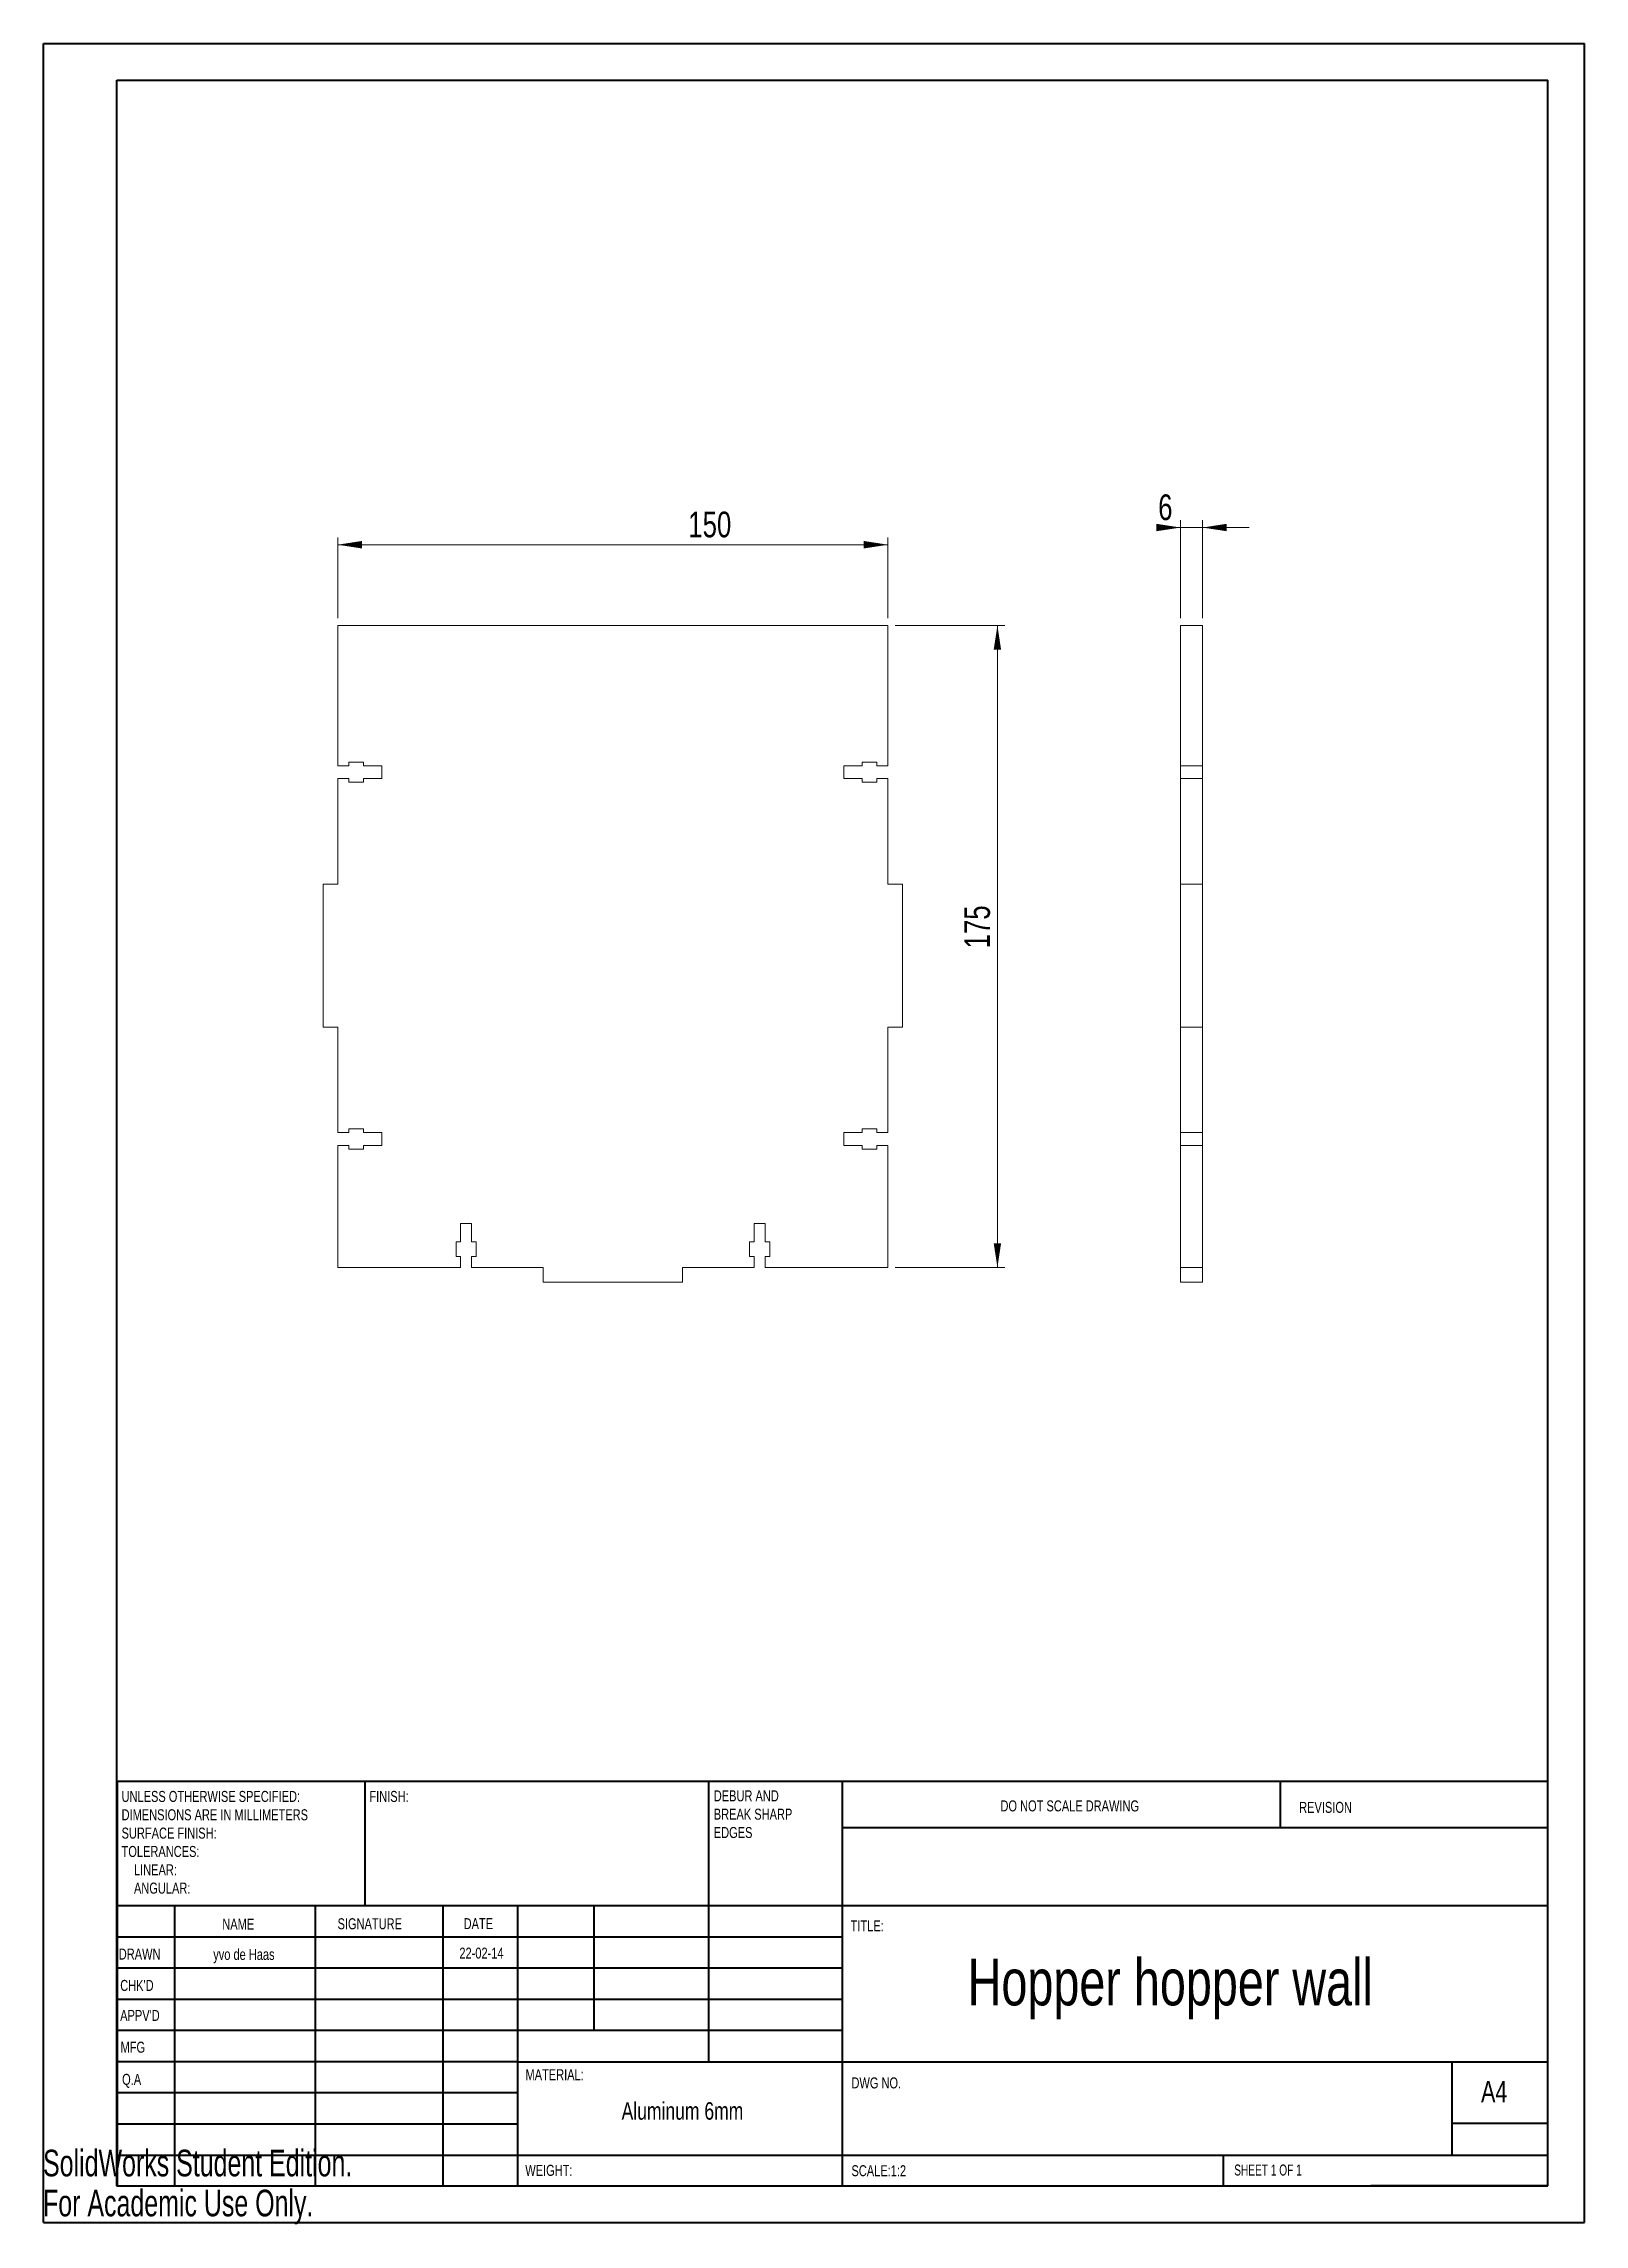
# Model space of a CAD drawing. Header units: millimetres. Extents: x 0 to 210, y 0 to 297.
import ezdxf

# ---------------------------------------------------------------- set-up
doc = ezdxf.new("R2010")
doc.units = ezdxf.units.MM
doc.styles.add('SLDTEXTSTYLE0', font='TXT', dxfattribs={"width": 0.75})
doc.styles.add('SLDTEXTSTYLE1', font='TXT', dxfattribs={"width": 0.6875})
doc.styles.add('SLDTEXTSTYLE2', font='TXT', dxfattribs={"width": 0.7})
doc.dimstyles.new('SLDDIMSTYLE0', dxfattribs={"dimtxt": 3.5, "dimasz": 3.302, "dimexe": 0, "dimexo": 0.0625, "dimgap": 0.875, "dimtad": 1, "dimlfac": 2, "dimrnd": 1e-09, "dimzin": 12, "dimdsep": 46, "dimtxsty": 'SLDTEXTSTYLE0', "dimsah": 1, "dimcen": 0.09, "dimadec": 0, "dimazin": 3, "dimtfac": 1, "dimtofl": 0, "dimtmove": 0, "dimatfit": 3, "dimfxl": 0, "dimfrac": 2, "dimtolj": 1, "dimtzin": 12, "dimarcsym": 0})
doc.dimstyles.new('SLDDIMSTYLE1', dxfattribs={"dimtxt": 3.5, "dimasz": 3.302, "dimexe": 0, "dimexo": 0.0625, "dimgap": 0.875, "dimtad": 1, "dimlfac": 2, "dimrnd": 1e-09, "dimzin": 12, "dimdsep": 46, "dimtxsty": 'SLDTEXTSTYLE0', "dimsah": 1, "dimcen": 0.09, "dimadec": 0, "dimazin": 3, "dimtfac": 1, "dimtmove": 0, "dimatfit": 0, "dimfxl": 0, "dimfrac": 2, "dimtolj": 1, "dimtzin": 12, "dimarcsym": 0})

# ---------------------------------------------------------------- blocks, each defined once
blk = doc.blocks.new('SW_NOTE_0')
at = {"color": 0, "linetype": 'Continuous', "lineweight": 0, "char_height": 1.5, "attachment_point": 1, "style": 'SLDTEXTSTYLE0'}
for s, insert in [('DEBUR AND', (0, 1.93)), ('BREAK SHARP', (0, -0.57)), ('EDGES', (0, -3.07))]:
    blk.add_mtext(s, dxfattribs=dict(at, insert=insert))
blk = doc.blocks.new('SW_NOTE_1')
at = {"color": 0, "linetype": 'Continuous', "lineweight": 0, "char_height": 1.5, "attachment_point": 1, "style": 'SLDTEXTSTYLE0'}
for s, insert in [('UNLESS OTHERWISE SPECIFIED:', (0, 1.93)), ('DIMENSIONS ARE IN MILLIMETERS', (0, -0.57)), ('TOLERANCES:', (0, -5.57)), ('SURFACE FINISH:', (0, -3.07)), ('LINEAR:', (1.69, -8.07)), ('ANGULAR:', (1.69, -10.57))]:
    blk.add_mtext(s, dxfattribs=dict(at, insert=insert))
blk = doc.blocks.new('_D')
at = {"color": 7, "linetype": 'Continuous', "lineweight": 0}
for p, q in [((40.16, 218.9), (40.16, 229.91)), ((115.16, 228.91), (40.16, 228.91)), ((115.16, 218.9), (115.16, 229.91))]:
    blk.add_line(p, q, dxfattribs=at)
for points in [[(40.16, 228.91), (43.47, 228.4), (43.47, 229.42)], [(115.16, 228.91), (111.86, 229.42), (111.86, 228.4)]]:
    blk.add_solid(points, dxfattribs=at)
at = {"color": 7, "linetype": 'Continuous', "lineweight": 0, "insert": (87.95, 233.42, 1.55), "char_height": 3.5, "attachment_point": 1, "style": 'SLDTEXTSTYLE0'}
blk.add_mtext('150', dxfattribs=at)
blk = doc.blocks.new('_D_1')
at = {"color": 7, "linetype": 'Continuous', "lineweight": 0}
for p, q in [((116.16, 217.9), (131.08, 217.9)), ((130.08, 217.9), (130.08, 130.4)), ((116.16, 130.4), (131.08, 130.4))]:
    blk.add_line(p, q, dxfattribs=at)
for points in [[(130.08, 217.9), (129.57, 214.6), (130.58, 214.6)], [(130.08, 130.4), (130.58, 133.7), (129.57, 133.7)]]:
    blk.add_solid(points, dxfattribs=at)
at = {"color": 7, "linetype": 'Continuous', "lineweight": 0, "insert": (125.56, 173.89, 1.55), "char_height": 3.5, "attachment_point": 1, "rotation": 90, "style": 'SLDTEXTSTYLE0'}
blk.add_mtext('175', dxfattribs=at)
blk = doc.blocks.new('_D_2')
at = {"color": 7, "linetype": 'Continuous', "lineweight": 0}
for p, q in [((155.04, 218.9), (155.04, 232.25)), ((158.04, 218.9), (158.04, 232.25)), ((155.04, 231.25), (151.99, 231.25)), ((158.04, 231.25), (155.04, 231.25)), ((158.04, 231.25), (164.39, 231.25))]:
    blk.add_line(p, q, dxfattribs=at)
for points in [[(155.04, 231.25), (151.73, 231.76), (151.73, 230.75)], [(158.04, 231.25), (161.34, 230.75), (161.34, 231.76)]]:
    blk.add_solid(points, dxfattribs=at)
at = {"color": 7, "linetype": 'Continuous', "lineweight": 0, "insert": (151.99, 235.77, 0.05), "char_height": 3.5, "attachment_point": 1, "style": 'SLDTEXTSTYLE0'}
blk.add_mtext('6', dxfattribs=at)

msp = doc.modelspace()

# ---------------------------------------------------------------- linework, layer by layer
at = {"color": 7, "linetype": 'Continuous', "lineweight": 40}
for p, q in [((0.0788, 0.2148), (0.0788, 297.2148)), ((0.0788, 297.2148), (210.0788, 297.2148)), ((210.0788, 0.2148), (210.0788, 297.2148)), ((210.0788, 292.2148), (210.0788, 297.2148)), ((10.0788, 292.2148), (205.0788, 292.2148)), ((10.0788, 5.2148), (10.0788, 292.2148)), ((205.0788, 5.2148), (205.0788, 292.2148)), ((10.1108, 60.3709), (205.0788, 60.3709)), ((10.1108, 60.3709), (10.1108, 5.1209)), ((43.9108, 43.3709), (43.9108, 60.3709)), ((90.7108, 60.3709), (90.7108, 22.1209)), ((108.9108, 60.3709), (108.9108, 5.1209)), ((168.6788, 54.0898), (168.6788, 60.4648)), ((205.0788, 53.9959), (108.9108, 53.9959)), ((205.0788, 43.3709), (10.1108, 43.3709)), ((17.9108, 43.3709), (17.9108, 5.1209)), ((37.1018, 43.3709), (37.1018, 5.1209)), ((54.5097, 43.3709), (54.5097, 5.1209)), ((64.7108, 5.1209), (64.7108, 43.3709)), ((75.1108, 26.3709), (75.1108, 43.3709)), ((108.9108, 39.1209), (10.1108, 39.1209)), ((108.9108, 34.8709), (10.1108, 34.8709)), ((108.9108, 30.6209), (10.1108, 30.6209)), ((108.9108, 26.3709), (10.1108, 26.3709)), ((64.7108, 22.1209), (10.1108, 22.1209)), ((64.7108, 22.1209), (205.0788, 22.1209)), ((192.0788, 9.4648), (192.0788, 22.2148)), ((64.7108, 17.8709), (10.1108, 17.8709)), ((64.7108, 13.6209), (10.1108, 13.6209)), ((205.0788, 13.7148), (192.0788, 13.7148)), ((10.1108, 9.3709), (205.0788, 9.3709)), ((160.8788, 5.2148), (160.8788, 9.4648)), ((10.0788, 5.2148), (205.0788, 5.2148)), ((205.0788, 5.2148), (180.9883, 5.2148)), ((0.0788, 0.2148), (210.0788, 0.2148))]:
    msp.add_line(p, q, dxfattribs=at)
at = {"color": 7, "linetype": 'Continuous', "lineweight": 15}
for p, q in [((40.1637, 217.8975), (40.1637, 198.7725)), ((115.1637, 217.8975), (40.1637, 217.8975)), ((115.1637, 198.7725), (115.1637, 217.8975)), ((158.0357, 217.8975), (155.0357, 217.8975)), ((155.0357, 198.7725), (155.0357, 217.8975)), ((158.0357, 198.7725), (158.0357, 217.8975)), ((43.6637, 199.2725), (41.6637, 199.2725)), ((41.6637, 199.2725), (41.6637, 198.7725)), ((43.6637, 198.7725), (43.6637, 199.2725)), ((113.6637, 199.2725), (111.6637, 199.2725)), ((111.6637, 199.2725), (111.6637, 198.7725)), ((113.6637, 198.7725), (113.6637, 199.2725)), ((41.6637, 198.7725), (40.1637, 198.7725)), ((40.1637, 197.0225), (40.1637, 182.6475)), ((40.1637, 197.0225), (41.6637, 197.0225)), ((41.6637, 197.0225), (41.6637, 196.5225)), ((41.6637, 196.5225), (43.6637, 196.5225)), ((46.1637, 198.7725), (43.6637, 198.7725)), ((43.6637, 196.5225), (43.6637, 197.0225)), ((43.6637, 197.0225), (46.1637, 197.0225)), ((46.1637, 197.0225), (46.1637, 198.7725)), ((111.6637, 198.7725), (109.1637, 198.7725)), ((109.1637, 198.7725), (109.1637, 197.0225)), ((109.1637, 197.0225), (111.6637, 197.0225)), ((111.6637, 197.0225), (111.6637, 196.5225)), ((111.6637, 196.5225), (113.6637, 196.5225)), ((115.1637, 198.7725), (113.6637, 198.7725)), ((113.6637, 196.5225), (113.6637, 197.0225)), ((113.6637, 197.0225), (115.1637, 197.0225)), ((115.1637, 182.6475), (115.1637, 197.0225)), ((158.0357, 198.7725), (155.0357, 198.7725)), ((155.0357, 198.7725), (155.0357, 197.0225)), ((158.0357, 197.0225), (155.0357, 197.0225)), ((155.0357, 182.6475), (155.0357, 197.0225)), ((158.0357, 198.7725), (158.0357, 197.0225)), ((158.0357, 182.6475), (158.0357, 197.0225)), ((38.1637, 182.6475), (38.1637, 163.1475)), ((40.1637, 182.6475), (38.1637, 182.6475)), ((117.1637, 182.6475), (115.1637, 182.6475)), ((117.1637, 163.1475), (117.1637, 182.6475)), ((155.0357, 163.1475), (155.0357, 182.6475)), ((158.0357, 182.6475), (155.0357, 182.6475)), ((158.0357, 163.1475), (158.0357, 182.6475)), ((38.1637, 163.1475), (40.1637, 163.1475)), ((40.1637, 163.1475), (40.1637, 148.7725)), ((115.1637, 163.1475), (117.1637, 163.1475)), ((115.1637, 148.7725), (115.1637, 163.1475)), ((158.0357, 163.1475), (155.0357, 163.1475)), ((155.0357, 148.7725), (155.0357, 163.1475)), ((158.0357, 148.7725), (158.0357, 163.1475)), ((41.6637, 148.7725), (40.1637, 148.7725)), ((43.6637, 149.2725), (41.6637, 149.2725)), ((41.6637, 149.2725), (41.6637, 148.7725)), ((43.6637, 148.7725), (43.6637, 149.2725)), ((46.1637, 148.7725), (43.6637, 148.7725)), ((46.1637, 147.0225), (46.1637, 148.7725)), ((111.6637, 148.7725), (109.1637, 148.7725)), ((109.1637, 148.7725), (109.1637, 147.0225)), ((113.6637, 149.2725), (111.6637, 149.2725)), ((111.6637, 149.2725), (111.6637, 148.7725)), ((113.6637, 148.7725), (113.6637, 149.2725)), ((115.1637, 148.7725), (113.6637, 148.7725)), ((158.0357, 148.7725), (155.0357, 148.7725)), ((155.0357, 148.7725), (155.0357, 147.0225)), ((158.0357, 148.7725), (158.0357, 147.0225)), ((40.1637, 147.0225), (40.1637, 130.3975)), ((40.1637, 147.0225), (41.6637, 147.0225)), ((41.6637, 147.0225), (41.6637, 146.5225)), ((41.6637, 146.5225), (43.6637, 146.5225)), ((43.6637, 146.5225), (43.6637, 147.0225)), ((43.6637, 147.0225), (46.1637, 147.0225)), ((109.1637, 147.0225), (111.6637, 147.0225)), ((111.6637, 147.0225), (111.6637, 146.5225)), ((111.6637, 146.5225), (113.6637, 146.5225)), ((113.6637, 146.5225), (113.6637, 147.0225)), ((113.6637, 147.0225), (115.1637, 147.0225)), ((115.1637, 130.3975), (115.1637, 147.0225)), ((158.0357, 147.0225), (155.0357, 147.0225)), ((155.0357, 130.3975), (155.0357, 147.0225)), ((158.0357, 130.3975), (158.0357, 147.0225)), ((56.9137, 133.8975), (56.2887, 133.8975)), ((56.2887, 133.8975), (56.2887, 131.8975)), ((58.4137, 136.3975), (56.9137, 136.3975)), ((56.9137, 136.3975), (56.9137, 133.8975)), ((58.4137, 133.8975), (58.4137, 136.3975)), ((59.0387, 133.8975), (58.4137, 133.8975)), ((59.0387, 131.8975), (59.0387, 133.8975)), ((96.9137, 133.8975), (96.2887, 133.8975)), ((96.2887, 133.8975), (96.2887, 131.8975)), ((98.4137, 136.3975), (96.9137, 136.3975)), ((96.9137, 136.3975), (96.9137, 133.8975)), ((98.4137, 133.8975), (98.4137, 136.3975)), ((99.0387, 133.8975), (98.4137, 133.8975)), ((99.0387, 131.8975), (99.0387, 133.8975)), ((56.2887, 131.8975), (56.9137, 131.8975)), ((56.9137, 131.8975), (56.9137, 130.3975)), ((58.4137, 130.3975), (58.4137, 131.8975)), ((58.4137, 131.8975), (59.0387, 131.8975)), ((96.2887, 131.8975), (96.9137, 131.8975)), ((96.9137, 131.8975), (96.9137, 130.3975)), ((98.4137, 131.8975), (99.0387, 131.8975)), ((98.4137, 130.3975), (98.4137, 131.8975)), ((40.1637, 130.3975), (56.9137, 130.3975)), ((58.4137, 130.3975), (68.1637, 130.3975)), ((68.1637, 130.3975), (68.1637, 128.3975)), ((68.1637, 128.3975), (87.1637, 128.3975)), ((87.1637, 130.3975), (96.9137, 130.3975)), ((87.1637, 128.3975), (87.1637, 130.3975)), ((98.4137, 130.3975), (115.1637, 130.3975)), ((158.0357, 130.3975), (155.0357, 130.3975)), ((155.0357, 128.3975), (155.0357, 130.3975)), ((158.0357, 128.3975), (155.0357, 128.3975)), ((158.0357, 128.3975), (158.0357, 130.3975))]:
    msp.add_line(p, q, dxfattribs=at)

# ---------------------------------------------------------------- block references
at = {"color": 7, "linetype": 'Continuous', "lineweight": 0}
for name, p in [('SW_NOTE_1', (10.7045, 57.1083)), ('SW_NOTE_0', (91.42, 57.1904))]:
    msp.add_blockref(name, p, dxfattribs=at)

# ---------------------------------------------------------------- texts
for s, insert, char_height, attachment_point, style in [('FINISH:', (44.4821, 59.0402), 1.5, 1, 'SLDTEXTSTYLE0'), ('DO NOT SCALE DRAWING', (130.4935, 57.7478), 1.5, 1, 'SLDTEXTSTYLE0'), ('REVISION', (171.2064, 57.5497), 1.5, 1, 'SLDTEXTSTYLE0'), ('NAME', (24.4331, 41.6224), 1.5, 1, 'SLDTEXTSTYLE0'), ('SIGNATURE', (40.1444, 41.6827), 1.5, 1, 'SLDTEXTSTYLE0'), ('DATE', (57.3255, 41.6971), 1.5, 1, 'SLDTEXTSTYLE0'), ('TITLE:', (110.067, 41.3993), 1.5, 1, 'SLDTEXTSTYLE0'), ('DRAWN', (10.323, 37.5506), 1.5, 1, 'SLDTEXTSTYLE0'), ('yvo de Haas', (27.3787, 37.5043), 1.4986, 2, 'SLDTEXTSTYLE0'), ('22-02-14', (59.7545, 37.68), 1.4986, 2, 'SLDTEXTSTYLE0'), ('Hopper hopper wall', (153.6354, 36.1558), 6.35, 2, 'SLDTEXTSTYLE0'), ("CHK'D", (10.5213, 33.2753), 1.5, 1, 'SLDTEXTSTYLE0'), ("APPV'D", (10.5125, 29.1852), 1.5, 1, 'SLDTEXTSTYLE0'), ('MFG', (10.566, 24.8546), 1.5, 1, 'SLDTEXTSTYLE0'), ('MATERIAL:', (65.7567, 21.107), 1.5, 1, 'SLDTEXTSTYLE0'), ('Q.A', (10.7799, 20.4706), 1.5, 1, 'SLDTEXTSTYLE0'), ('DWG NO.', (110.1848, 19.9896), 1.5, 1, 'SLDTEXTSTYLE0'), ('A4', (195.9998, 19.5152), 2.91042, 1, 'SLDTEXTSTYLE0'), ('Aluminum 6mm', (87.1509, 16.6065), 2.38125, 2, 'SLDTEXTSTYLE0'), ('WEIGHT:', (65.7286, 8.0702), 1.4986, 1, 'SLDTEXTSTYLE0'), ('SCALE:1:2', (110.1848, 8.021), 1.5, 1, 'SLDTEXTSTYLE0'), ('SHEET 1 OF 1', (162.3571, 8.1149), 1.5, 1, 'SLDTEXTSTYLE1')]:
    msp.add_mtext(s, dxfattribs=dict(at, insert=insert, char_height=char_height, attachment_point=attachment_point, style=style))
at = {"color": 7, "linetype": 'Continuous', "char_height": 3.633, "attachment_point": 1, "style": 'SLDTEXTSTYLE2'}
for s, insert in [('SolidWorks Student Edition.', (0, 10.1327)), ('For Academic Use Only.', (0, 4.6832))]:
    msp.add_mtext(s, dxfattribs=dict(at, insert=insert))

# ---------------------------------------------------------------- dimensions: what is measured, and where the dimension line sits
at = {"color": 7, "linetype": 'Continuous', "lineweight": 0}
for base, p1, p2, dimstyle, picture, middle in [((155.0357, 231.2544), (158.0357, 217.8975), (155.0357, 217.8975), 'SLDDIMSTYLE1', '_D_2', (154.703, 231.2544)), ((40.1637, 228.909), (115.1637, 217.8975), (40.1637, 217.8975), 'SLDDIMSTYLE0', '_D', (93.2535, 228.909))]:
    dim = msp.add_linear_dim(base=base, p1=p1, p2=p2, dimstyle=dimstyle, dxfattribs=at)
    dim.commit()
    dim.dimension.update_dxf_attribs({"geometry": picture, "text_midpoint": middle, "dimtype": 160})
dim = msp.add_linear_dim(base=(130.0763, 130.3975), p1=(115.1637, 217.8975), p2=(115.1637, 130.3975), angle=90, dimstyle='SLDDIMSTYLE0', dxfattribs=at)
dim.commit()
dim.dimension.update_dxf_attribs({"geometry": '_D_1', "text_midpoint": (130.0763, 179.1866), "dimtype": 160})

doc.saveas('drawing.dxf')
